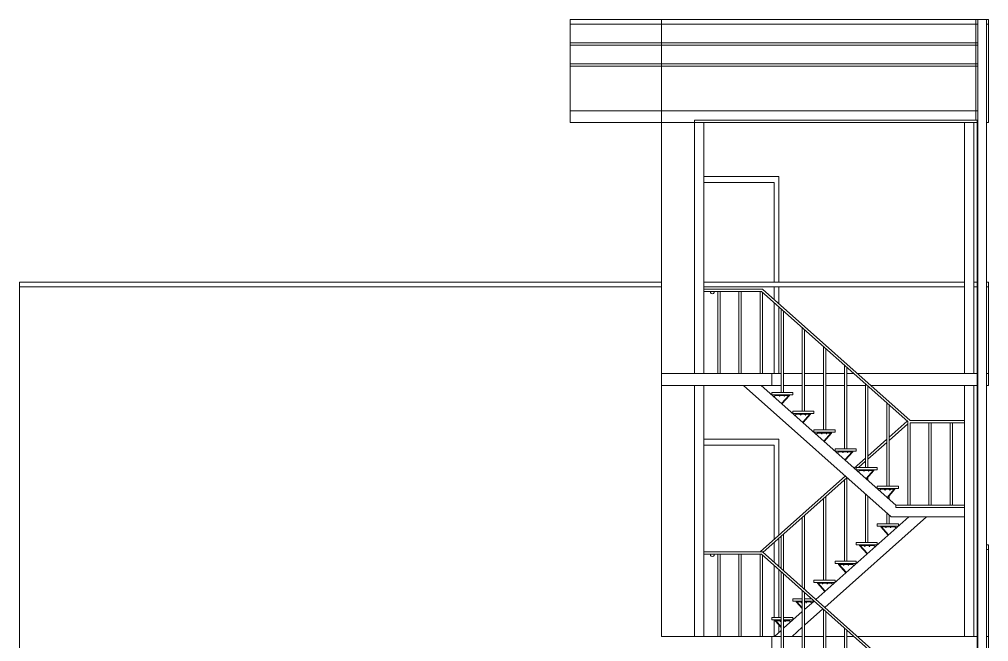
# Model space of a CAD drawing. Header units: inches. Extents: x 155573 to 157259, y -31362 to -30691.
# Drawn here: x 156805.1 to 157218.4, y -30956.2 to -30691 of the extents above; entities that cross this region are included whole.
import ezdxf

# ---------------------------------------------------------------- set-up
doc = ezdxf.new("R2010")
doc.units = ezdxf.units.IN
doc.header["$LTSCALE"] = 5
doc.header["$MEASUREMENT"] = 0
doc.layers.add('BOLTS', color=51, linetype='Continuous')
doc.layers.add('Staircase', color=6, linetype='Continuous', lineweight=13)

# ---------------------------------------------------------------- blocks, each defined once
blk = doc.blocks.new('A$C3A4C2E96')
at = {"layer": 'BOLTS', "color": 251}
blk.add_line((-0.015, 0.004), (0.015, 0.004), dxfattribs=at)
at = {"layer": 'BOLTS', "color": 252}
blk.add_lwpolyline([(-0.021, 0), (0.021, 0), (0.021, 0.002), (-0.021, 0.002)], close=True, dxfattribs=at)
blk.add_lwpolyline([(-0.017, 0.002), (-0.015, 0.004), (-0.015, 0.014, -0.414214), (-0.011, 0.018), (0.011, 0.018, -0.414214), (0.015, 0.014), (0.015, 0.004), (0.017, 0.002)], format="xyb", close=True, dxfattribs=at)
at = {"layer": 'BOLTS', "color": 251}
blk.add_lwpolyline([(0.008, 0.004), (0.008, 0.014, 0.414214), (0.004, 0.018), (-0.004, 0.018, 0.414214), (-0.008, 0.014), (-0.008, 0.004)], format="xyb", dxfattribs=at)
for centre, start, end in [((-0.011, 0.014), 0, 90), ((0.011, 0.014), 90, 180)]:
    blk.add_arc(centre, 0.0038, start, end, dxfattribs=at)

msp = doc.modelspace()

# ---------------------------------------------------------------- linework, layer by layer
at = {"layer": 'Staircase', "ltscale": 7}
for p, q in [((157039.92, -30690.99, -72.71), (157218.38, -30690.99, -72.71)), ((157039.92, -30690.99, -72.71), (157039.92, -30734.99, -72.71)), ((157039.92, -30692.99, -72.71), (157213.8, -30692.99, -72.71)), ((157078.92, -30734.99, -72.71), (157078.92, -30690.99, -72.71)), ((157212.89, -30733.99, -72.71), (157212.89, -30690.99, -72.71)), ((157213.8, -31065.99, -72.71), (157213.8, -30690.99, -72.71)), ((157217.46, -31305.99, -72.71), (157217.46, -30690.99, -72.71)), ((157217.46, -30690.99, -72.71), (157218.38, -30690.99, -72.71)), ((157217.46, -30692.99, -72.71), (157218.38, -30692.99, -72.71)), ((157217.46, -30692.99, -72.71), (157218.38, -30692.99, -72.71)), ((157218.38, -30690.99, -72.71), (157218.38, -30734.99, -72.71)), ((157039.92, -30700.99, -72.71), (157213.8, -30700.99, -72.71)), ((157039.92, -30701.99, -72.71), (157213.8, -30701.99, -72.71)), ((157039.92, -30709.99, -72.71), (157213.8, -30709.99, -72.71)), ((157039.92, -30710.99, -72.71), (157213.8, -30710.99, -72.71)), ((157039.92, -30729.99, -72.71), (157213.8, -30729.99, -72.71)), ((157213.8, -30734.99, -72.71), (157213.8, -30729.99, -72.71)), ((157039.92, -30734.99, -72.71), (157213.8, -30734.99, -72.71)), ((157078.92, -30734.99, -72.71), (157078.92, -30841.99, -72.71)), ((157092.92, -30734.99, -72.5), (157092.92, -30733.99, -72.5)), ((157092.92, -30733.99, -72.5), (157213.52, -30733.99, -72.5)), ((157092.92, -30841.99, -72.71), (157092.92, -30734.99, -72.71)), ((157096.92, -30841.99, -72.5), (157096.92, -30734.99, -72.5)), ((157208.11, -30841.99, -72.5), (157208.11, -30734.99, -72.5)), ((157212.11, -30841.99, -72.5), (157212.11, -30734.99, -72.5)), ((157213.52, -30733.99, -72.5), (157213.52, -30734.99, -72.5)), ((157213.52, -30841.99, -72.5), (157213.52, -30734.99, -72.5)), ((157218.38, -30734.99, -72.71), (157217.46, -30734.99, -72.71)), ((157096.92, -30757.99, -72.71), (157128.92, -30757.99, -72.71)), ((157128.92, -30802.99, -72.71), (157128.92, -30757.99, -72.71)), ((157096.92, -30760.49, -72.71), (157126.92, -30760.49, -72.71)), ((157126.92, -30802.99, -72.71), (157126.92, -30760.49, -72.71)), ((156805.1, -31305.99, -72.71), (156805.1, -30802.99, -72.71)), ((156805.1, -30802.99, -72.71), (157078.92, -30802.99, -72.71)), ((156805.1, -30804.99, -72.71), (157078.92, -30804.99, -72.71)), ((157096.92, -30802.99, -72.71), (157208.11, -30802.99, -72.71)), ((157096.92, -30804.99, -72.71), (157208.11, -30804.99, -72.71)), ((157126.92, -30810.44, -72.71), (157126.92, -30804.99, -72.71)), ((157128.92, -30812.21, -72.71), (157128.92, -30804.99, -72.71)), ((157212.11, -30802.99, -72.71), (157213.8, -30802.99, -72.71)), ((157212.11, -30804.99, -72.71), (157213.8, -30804.99, -72.71)), ((157217.46, -30802.99, -72.71), (157218.38, -30802.99, -72.71)), ((157217.46, -30804.99, -72.71), (157218.38, -30804.99, -72.71)), ((157218.38, -30802.99, -72.71), (157218.38, -30846.99, -72.71)), ((157121.92, -30805.99, -72.5), (157096.92, -30805.99, -72.5)), ((157121.54, -30806.99, -72.5), (157096.92, -30806.99, -72.5)), ((157102.92, -30841.99, -72.5), (157102.92, -30806.99, -72.5)), ((157103.92, -30841.99, -72.5), (157103.92, -30806.99, -72.5)), ((157111.92, -30841.99, -72.5), (157111.92, -30806.99, -72.5)), ((157112.92, -30841.99, -72.5), (157112.92, -30806.99, -72.5)), ((157120.92, -30841.99, -72.5), (157120.92, -30806.99, -72.5)), ((157183.92, -30862.44, -72.5), (157121.54, -30806.99, -72.5)), ((157184.92, -30861.99, -72.5), (157121.92, -30805.99, -72.5)), ((157121.92, -30841.99, -72.5), (157121.92, -30807.33, -72.5)), ((157126.92, -30841.99, -72.71), (157126.92, -30811.77, -72.71)), ((157128.92, -30841.99, -72.71), (157128.92, -30813.55, -72.71)), ((157129.92, -30849.99, -72.5), (157129.92, -30814.44, -72.5)), ((157130.92, -30849.99, -72.5), (157130.92, -30815.33, -72.5)), ((157138.92, -30857.99, -72.5), (157138.92, -30822.44, -72.5)), ((157139.92, -30857.99, -72.5), (157139.92, -30823.33, -72.5)), ((157147.92, -30865.99, -72.5), (157147.92, -30830.44, -72.5)), ((157148.92, -30865.99, -72.5), (157148.92, -30831.33, -72.5)), ((157156.92, -30873.99, -72.5), (157156.92, -30838.44, -72.5)), ((157078.92, -30841.99, -72.71), (157129.92, -30841.99, -72.71)), ((157078.92, -30841.99, -72.71), (157078.92, -30953.99, -72.71)), ((157125.92, -30841.99, -72.71), (157125.92, -30846.99, -72.71)), ((157130.92, -30841.99, -72.71), (157138.92, -30841.99, -72.71)), ((157139.92, -30841.99, -72.71), (157147.92, -30841.99, -72.71)), ((157148.92, -30841.99, -72.71), (157156.92, -30841.99, -72.71)), ((157157.92, -30873.99, -72.5), (157157.92, -30839.33, -72.5)), ((157157.92, -30841.99, -72.71), (157160.91, -30841.99, -72.71)), ((157162.42, -30841.99, -72.71), (157213.8, -30841.99, -72.71)), ((157213.52, -30841.99, -72.5), (157213.52, -30846.99, -72.5)), ((157213.8, -30846.99, -72.71), (157213.8, -30841.99, -72.71)), ((157217.46, -30841.99, -72.71), (157218.38, -30841.99, -72.71)), ((157078.92, -30846.99, -72.71), (157129.92, -30846.99, -72.71)), ((157092.92, -30953.99, -72.71), (157092.92, -30846.99, -72.71)), ((157096.92, -30953.99, -72.5), (157096.92, -30846.99, -72.5)), ((157113.89, -30846.99, -72.5), (157176.89, -30902.99, -72.5)), ((157121.42, -30846.99, -72.5), (157178.79, -30897.99, -72.5)), ((157130.92, -30846.99, -72.71), (157138.92, -30846.99, -72.71)), ((157139.92, -30846.99, -72.71), (157147.92, -30846.99, -72.71)), ((157148.92, -30846.99, -72.71), (157156.92, -30846.99, -72.71)), ((157157.92, -30846.99, -72.71), (157165.92, -30846.99, -72.71)), ((157165.92, -30881.99, -72.5), (157165.92, -30846.44, -72.5)), ((157168.04, -30846.99, -72.71), (157213.8, -30846.99, -72.71)), ((157208.11, -30953.99, -72.5), (157208.11, -30846.99, -72.5)), ((157212.11, -30953.99, -72.5), (157212.11, -30846.99, -72.5)), ((157213.52, -30953.99, -72.5), (157213.52, -30846.99, -72.5)), ((157218.38, -30846.99, -72.71), (157217.46, -30846.99, -72.71)), ((157127.37, -30851.3, -72.5), (157126.88, -30851.85, -72.5)), ((157133.16, -30851.3, -72.5), (157130.12, -30854.72, -72.5)), ((157133.46, -30851.3, -72.5), (157130.28, -30854.87, -72.5)), ((157166.92, -30881.99, -72.5), (157166.92, -30847.33, -72.5)), ((157174.92, -30889.99, -72.5), (157174.92, -30854.44, -72.5)), ((157175.92, -30889.99, -72.5), (157175.92, -30855.33, -72.5)), ((157136.37, -30859.3, -72.5), (157135.88, -30859.85, -72.5)), ((157142.16, -30859.3, -72.5), (157139.12, -30862.72, -72.5)), ((157142.46, -30859.3, -72.5), (157139.28, -30862.87, -72.5)), ((157175.92, -30869.1, -72.5), (157183.66, -30862.22, -72.5)), ((157175.92, -30870.44, -72.5), (157183.92, -30863.33, -72.5)), ((157183.92, -30862.44, -72.5), (157183.92, -30897.99, -72.5)), ((157184.92, -30861.99, -72.5), (157208.11, -30861.99, -72.5)), ((157184.92, -30862.99, -72.5), (157184.92, -30897.99, -72.5)), ((157184.92, -30862.99, -72.5), (157208.11, -30862.99, -72.5)), ((157192.92, -30862.99, -72.5), (157192.92, -30897.99, -72.5)), ((157193.92, -30862.99, -72.5), (157193.92, -30897.99, -72.5)), ((157201.92, -30862.99, -72.5), (157201.92, -30897.99, -72.5)), ((157202.92, -30862.99, -72.5), (157202.92, -30897.99, -72.5)), ((157145.37, -30867.3, -72.5), (157144.88, -30867.85, -72.5)), ((157151.16, -30867.3, -72.5), (157148.12, -30870.72, -72.5)), ((157151.46, -30867.3, -72.5), (157148.28, -30870.87, -72.5)), ((157096.92, -30869.99, -72.71), (157128.92, -30869.99, -72.71)), ((157128.92, -30910.88, -72.71), (157128.92, -30869.99, -72.71)), ((157166.92, -30877.1, -72.5), (157174.92, -30869.99, -72.5)), ((157166.92, -30878.44, -72.5), (157174.92, -30871.33, -72.5)), ((157096.92, -30872.49, -72.71), (157126.92, -30872.49, -72.71)), ((157126.92, -30912.66, -72.71), (157126.92, -30872.49, -72.71)), ((157154.37, -30875.3, -72.5), (157153.88, -30875.85, -72.5)), ((157160.16, -30875.3, -72.5), (157157.12, -30878.72, -72.5)), ((157160.46, -30875.3, -72.5), (157157.28, -30878.87, -72.5)), ((157161.1, -30882.27, -72.5), (157165.92, -30877.99, -72.5)), ((157162.92, -30881.99, -72.5), (157165.92, -30879.33, -72.5)), ((157161.86, -30882.94, -72.5), (157161.92, -30882.88, -72.5)), ((157163.37, -30883.3, -72.5), (157162.88, -30883.85, -72.5)), ((157163.8, -30882.99, -72.71), (157163.8, -30882.99, -72.71)), ((157163.8, -30882.99, -72.71), (157163.8, -30882.99, -72.71)), ((157163.8, -30882.99, -72.71), (157163.8, -30882.99, -72.71)), ((157169.16, -30883.3, -72.5), (157166.12, -30886.72, -72.5)), ((157169.46, -30883.3, -72.5), (157166.28, -30886.87, -72.5)), ((157166.3, -30882.99, -72.71), (157166.3, -30882.99, -72.71)), ((157120.92, -30917.99, -72.5), (157157.34, -30885.61, -72.5)), ((157122.17, -30918.22, -72.5), (157158.09, -30886.28, -72.5)), ((157156.92, -30887.33, -72.5), (157156.92, -30921.99, -72.5)), ((157157.92, -30886.44, -72.5), (157157.92, -30921.99, -72.5)), ((157166.3, -30886.85, -72.71), (157166.3, -30886.89, -72.71)), ((157166.92, -30886.16, -72.5), (157166.92, -30887.44, -72.5)), ((157172.37, -30891.3, -72.5), (157171.88, -30891.85, -72.5)), ((157178.16, -30891.3, -72.5), (157175.12, -30894.72, -72.5)), ((157178.46, -30891.3, -72.5), (157175.28, -30894.87, -72.5)), ((157147.92, -30895.33, -72.5), (157147.92, -30929.99, -72.5)), ((157148.92, -30894.44, -72.5), (157148.92, -30929.99, -72.5)), ((157165.92, -30893.24, -72.5), (157165.92, -30913.99, -72.5)), ((157166.92, -30894.13, -72.5), (157166.92, -30913.99, -72.5)), ((157175.92, -30894.16, -72.5), (157175.92, -30895.44, -72.5)), ((157178.79, -30897.99, -72.5), (157208.11, -30897.99, -72.5)), ((157138.92, -30903.33, -72.5), (157138.92, -30933.1, -72.5)), ((157139.92, -30902.44, -72.5), (157139.92, -30933.99, -72.5)), ((157144.73, -30938.27, -72.5), (157184.42, -30902.99, -72.5)), ((157148.49, -30941.61, -72.5), (157191.94, -30902.99, -72.5)), ((157174.92, -30901.24, -72.5), (157174.92, -30905.99, -72.5)), ((157175.92, -30902.13, -72.5), (157175.92, -30905.99, -72.5)), ((157176.89, -30902.99, -72.5), (157208.11, -30902.99, -72.5)), ((157172.37, -30907.3, -72.5), (157175.55, -30910.87, -72.5)), ((157172.67, -30907.3, -72.5), (157175.72, -30910.72, -72.5)), ((157178.46, -30907.3, -72.5), (157178.95, -30907.85, -72.5)), ((157128.92, -30924.21, -72.71), (157128.92, -30912.22, -72.71)), ((157129.92, -30911.33, -72.5), (157129.92, -30925.1, -72.5)), ((157130.92, -30910.44, -72.5), (157130.92, -30925.99, -72.5)), ((157126.92, -30922.44, -72.71), (157126.92, -30914, -72.71)), ((157163.37, -30915.3, -72.5), (157166.55, -30918.87, -72.5)), ((157163.67, -30915.3, -72.5), (157166.72, -30918.72, -72.5)), ((157166.3, -30914.99, -72.71), (157166.3, -30914.99, -72.71)), ((157169.46, -30915.3, -72.5), (157169.95, -30915.85, -72.5)), ((157217.46, -30914.99, -72.71), (157218.38, -30914.99, -72.71)), ((157217.46, -30916.99, -72.71), (157218.38, -30916.99, -72.71)), ((157218.38, -30914.99, -72.71), (157218.38, -30958.99, -72.71)), ((157121.92, -30917.99, -72.5), (157096.92, -30917.99, -72.5)), ((157121.54, -30918.99, -72.5), (157096.92, -30918.99, -72.5)), ((157102.92, -30953.99, -72.5), (157102.92, -30918.99, -72.5)), ((157103.92, -30953.99, -72.5), (157103.92, -30918.99, -72.5)), ((157111.92, -30953.99, -72.5), (157111.92, -30918.99, -72.5)), ((157112.92, -30953.99, -72.5), (157112.92, -30918.99, -72.5)), ((157120.92, -30953.99, -72.5), (157120.92, -30918.99, -72.5)), ((157183.92, -30974.44, -72.5), (157121.54, -30918.99, -72.5)), ((157184.92, -30973.99, -72.5), (157121.92, -30917.99, -72.5)), ((157121.92, -30953.99, -72.5), (157121.92, -30919.33, -72.5)), ((157126.92, -30945.99, -72.71), (157126.92, -30923.77, -72.71)), ((157128.92, -30945.99, -72.71), (157128.92, -30925.55, -72.71)), ((157154.37, -30923.3, -72.5), (157157.55, -30926.87, -72.5)), ((157154.67, -30923.3, -72.5), (157157.72, -30926.72, -72.5)), ((157160.46, -30923.3, -72.5), (157160.95, -30923.85, -72.5)), ((157129.92, -30961.99, -72.5), (157129.92, -30926.44, -72.5)), ((157130.92, -30961.99, -72.5), (157130.92, -30927.33, -72.5)), ((157145.37, -30931.3, -72.5), (157148.55, -30934.87, -72.5)), ((157145.67, -30931.3, -72.5), (157148.72, -30934.72, -72.5)), ((157151.46, -30931.3, -72.5), (157151.95, -30931.85, -72.5)), ((157138.92, -30969.99, -72.5), (157138.92, -30934.44, -72.5)), ((157139.92, -30969.99, -72.5), (157139.92, -30935.33, -72.5)), ((157136.37, -30939.3, -72.5), (157138.92, -30942.16, -72.5)), ((157136.67, -30939.3, -72.5), (157138.92, -30941.82, -72.5)), ((157139.92, -30942.55, -72.5), (157143.98, -30938.94, -72.5)), ((157142.46, -30939.3, -72.5), (157142.95, -30939.85, -72.5)), ((157130.92, -30950.55, -72.5), (157138.92, -30943.44, -72.5)), ((157139.92, -30949.24, -72.5), (157147.74, -30942.28, -72.5)), ((157147.92, -30977.99, -72.5), (157147.92, -30942.44, -72.5)), ((157148.92, -30977.99, -72.5), (157148.92, -30943.33, -72.5)), ((157126.92, -30953.99, -72.71), (157126.92, -30946.99, -72.71)), ((157127.37, -30947.3, -72.5), (157129.92, -30950.16, -72.5)), ((157127.67, -30947.3, -72.5), (157129.92, -30949.82, -72.5)), ((157128.92, -30952.32, -72.71), (157128.92, -30949.04, -72.71)), ((157133.46, -30947.3, -72.5), (157133.95, -30947.85, -72.5)), ((157134.57, -30953.99, -72.5), (157138.92, -30950.13, -72.5)), ((157156.92, -30985.99, -72.5), (157156.92, -30950.44, -72.5)), ((157078.92, -30953.99, -72.71), (157129.92, -30953.99, -72.71)), ((157125.92, -30953.99, -72.71), (157125.92, -30958.99, -72.71)), ((157127.04, -30953.99, -72.5), (157129.92, -30951.44, -72.5)), ((157130.92, -30953.99, -72.71), (157138.92, -30953.99, -72.71)), ((157139.92, -30953.99, -72.71), (157147.92, -30953.99, -72.71)), ((157148.92, -30953.99, -72.71), (157156.92, -30953.99, -72.71)), ((157157.92, -30985.99, -72.5), (157157.92, -30951.33, -72.5)), ((157157.92, -30953.99, -72.71), (157160.91, -30953.99, -72.71)), ((157162.42, -30953.99, -72.71), (157213.8, -30953.99, -72.71)), ((157213.52, -30953.99, -72.71), (157213.52, -30958.99, -72.71)), ((157217.46, -30953.99, -72.71), (157218.38, -30953.99, -72.71))]:
    msp.add_line(p, q, dxfattribs=at)
at = {"layer": 'Staircase', "ltscale": 7, "elevation": -72.71}
for points in [[(157134.92, -30850.99), (157125.92, -30850.99), (157125.92, -30849.99), (157134.92, -30849.99)], [(157127.37, -30850.99), (157127.37, -30851.3), (157133.46, -30851.3), (157133.46, -30850.99)], [(157143.92, -30858.99), (157134.92, -30858.99), (157134.92, -30857.99), (157143.92, -30857.99)], [(157136.37, -30858.99), (157136.37, -30859.3), (157142.46, -30859.3), (157142.46, -30858.99)], [(157152.92, -30866.99), (157143.92, -30866.99), (157143.92, -30865.99), (157152.92, -30865.99)], [(157145.37, -30866.99), (157145.37, -30867.3), (157151.46, -30867.3), (157151.46, -30866.99)], [(157161.92, -30874.99), (157152.92, -30874.99), (157152.92, -30873.99), (157161.92, -30873.99)], [(157154.37, -30874.99), (157154.37, -30875.3), (157160.46, -30875.3), (157160.46, -30874.99)], [(157170.92, -30882.99), (157161.92, -30882.99), (157161.92, -30881.99), (157170.92, -30881.99)], [(157163.37, -30882.99), (157163.37, -30883.3), (157169.46, -30883.3), (157169.46, -30882.99)], [(157179.92, -30890.99), (157170.92, -30890.99), (157170.92, -30889.99), (157179.92, -30889.99)], [(157172.37, -30890.99), (157172.37, -30891.3), (157178.46, -30891.3), (157178.46, -30890.99)], [(157178.79, -30897.99), (157208.11, -30897.99), (157208.11, -30898.99), (157178.79, -30898.99)], [(157170.92, -30905.99), (157179.92, -30905.99), (157179.92, -30906.99), (157170.92, -30906.99)], [(157178.46, -30906.99), (157178.46, -30907.3), (157172.37, -30907.3), (157172.37, -30906.99)], [(157161.92, -30913.99), (157170.92, -30913.99), (157170.92, -30914.99), (157161.92, -30914.99)], [(157169.46, -30914.99), (157169.46, -30915.3), (157163.37, -30915.3), (157163.37, -30914.99)], [(157152.92, -30921.99), (157161.92, -30921.99), (157161.92, -30922.99), (157152.92, -30922.99)], [(157160.46, -30922.99), (157160.46, -30923.3), (157154.37, -30923.3), (157154.37, -30922.99)], [(157143.92, -30929.99), (157152.92, -30929.99), (157152.92, -30930.99), (157143.92, -30930.99)], [(157151.46, -30930.99), (157151.46, -30931.3), (157145.37, -30931.3), (157145.37, -30930.99)]]:
    msp.add_lwpolyline(points, close=True, dxfattribs=at)
for points in [[(157138.92, -30938.99), (157134.92, -30938.99), (157134.92, -30937.99), (157138.92, -30937.99)], [(157139.92, -30937.99), (157142.91, -30937.99)], [(157138.92, -30939.3), (157136.37, -30939.3), (157136.37, -30938.99), (157138.92, -30938.99)], [(157143.92, -30938.88), (157143.92, -30938.99), (157139.92, -30938.99)], [(157139.92, -30938.99), (157142.46, -30938.99), (157142.46, -30939.3), (157139.92, -30939.3)], [(157129.92, -30946.99), (157125.92, -30946.99), (157125.92, -30945.99), (157129.92, -30945.99)], [(157130.92, -30945.99), (157134.92, -30945.99), (157134.92, -30946.99), (157130.92, -30946.99)], [(157129.92, -30947.3), (157127.37, -30947.3), (157127.37, -30946.99), (157129.92, -30946.99)], [(157130.92, -30946.99), (157133.46, -30946.99), (157133.46, -30947.3), (157130.92, -30947.3)]]:
    msp.add_lwpolyline(points, dxfattribs=at)
at = {"layer": 'Staircase', "ltscale": 7}
for centre in [(157100.57, -30807.24, -72.71), (157100.57, -30919.24, -72.71)]:
    msp.add_arc(centre, 0.766, 160.9616, 19.0384, dxfattribs=at)

# ---------------------------------------------------------------- block references
at = {"layer": 'Staircase', "ltscale": 7, "yscale": 9.999999902263017, "zscale": 9.999999902263017}
for p, xscale, rotation in [((157129.26, -30851.3, -72.71), 9.999999902263017, 180.0080106379237), ((157131.26, -30851.3, -72.71), 9.999999902263017, 180.0080106379237), ((157138.26, -30859.3, -72.71), 9.999999902263017, 180.0080106379237), ((157140.26, -30859.3, -72.71), 9.999999902263017, 180.0080106379237), ((157147.26, -30867.3, -72.71), 9.999999902263017, 180.0080106379237), ((157149.26, -30867.3, -72.71), 9.999999902263017, 180.0080106379237), ((157156.26, -30875.3, -72.71), 9.999999902263017, 180.0080106379237), ((157158.26, -30875.3, -72.71), 9.999999902263017, 180.0080106379237), ((157165.26, -30883.3, -72.71), 9.999999902263017, 180.0080106379237), ((157167.26, -30883.3, -72.71), 9.999999902263017, 180.0080106379237), ((157174.26, -30891.3, -72.71), 9.999999902263017, 180.0080106379237), ((157176.26, -30891.3, -72.71), 9.999999902263017, 180.0080106379237), ((157174.58, -30907.3, -72.71), -9.999999902263017, 179.9919893620764), ((157176.58, -30907.3, -72.71), -9.999999902263017, 179.9919893620764), ((157165.58, -30915.3, -72.71), -9.999999902263017, 179.9919893620764), ((157167.58, -30915.3, -72.71), -9.999999902263017, 179.9919893620764), ((157156.58, -30923.3, -72.71), -9.999999902263017, 179.9919893620764), ((157158.58, -30923.3, -72.71), -9.999999902263017, 179.9919893620764), ((157147.58, -30931.3, -72.71), -9.999999902263017, 179.9919893620764), ((157149.58, -30931.3, -72.71), -9.999999902263017, 179.9919893620764), ((157138.58, -30939.3, -72.71), -9.999999902263017, 179.9919893620764), ((157140.58, -30939.3, -72.71), -9.999999902263017, 179.9919893620764), ((157129.58, -30947.3, -72.71), -9.999999902263017, 179.9919893620764), ((157131.58, -30947.3, -72.71), -9.999999902263017, 179.9919893620764)]:
    msp.add_blockref('A$C3A4C2E96', p, dxfattribs=dict(at, xscale=xscale, rotation=rotation))

doc.saveas('drawing.dxf')
